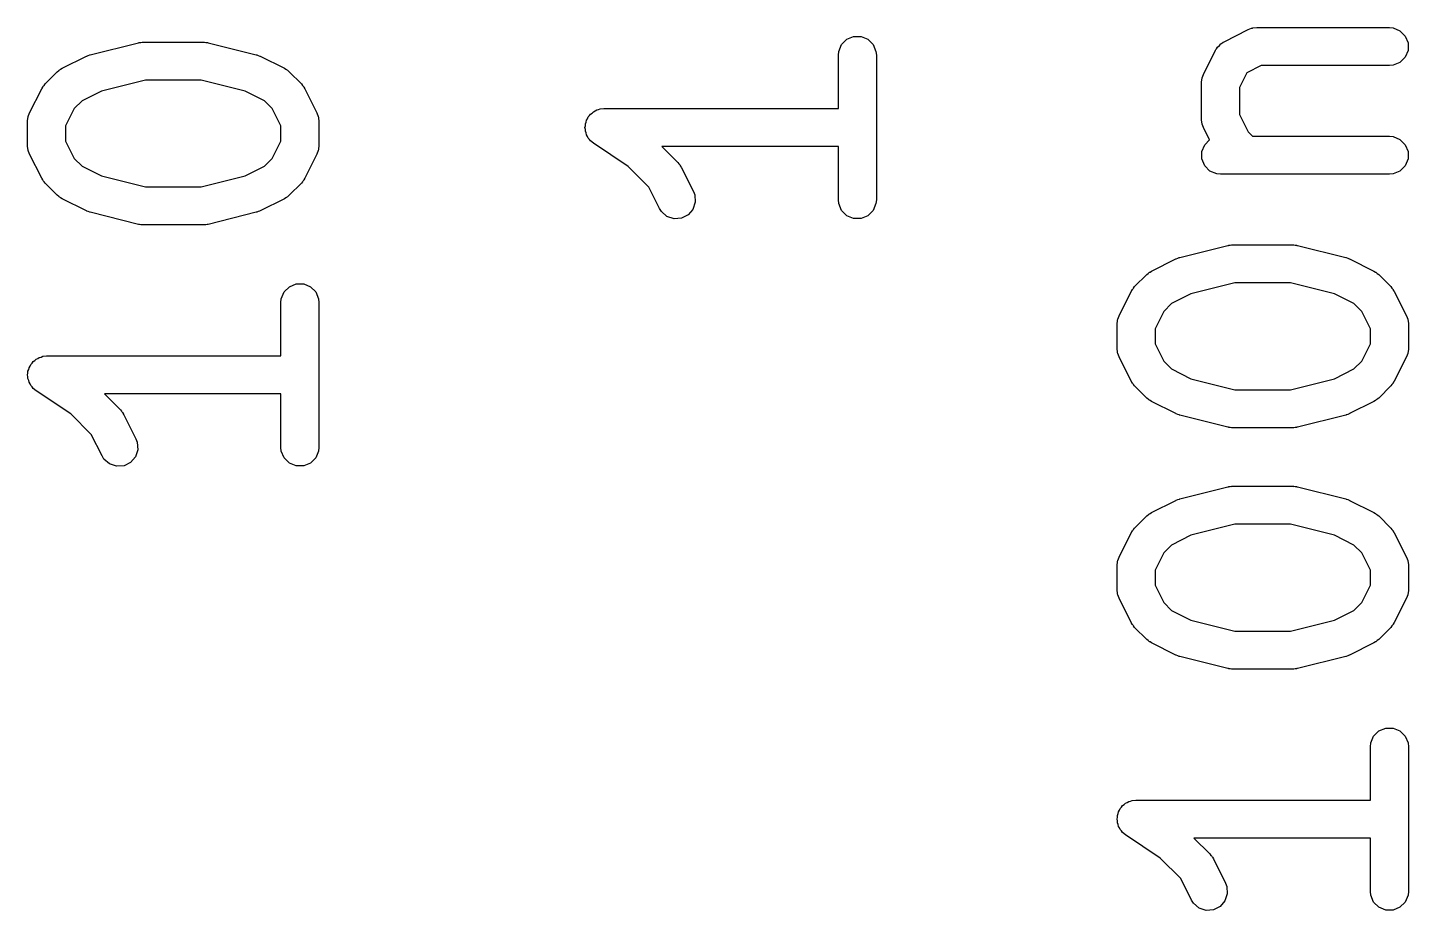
# Model space of a CAD drawing. Extents: x 19.8 to 98.9, y -129.1 to -67.1.
# Drawn here: x 84.93 to 90.38, y -118.29 to -114.81 of the extents above; entities that cross this region are included whole.
import ezdxf

# ---------------------------------------------------------------- set-up
doc = ezdxf.new("R2010")
doc.units = 0
doc.layers.add('BLACK', color=7, linetype='CONTINUOUS')

msp = doc.modelspace()

# ---------------------------------------------------------------- linework, layer by layer
at = {"layer": 'BLACK', "linetype": 'CONTINUOUS'}
for p, q in [((89.65223, -114.866251), (89.747468, -114.818632)), ((89.747468, -114.818632), (89.761199, -114.813377)), ((89.761199, -114.813377), (89.763888, -114.813185)), ((89.763888, -114.813185), (89.766377, -114.812155)), ((89.766377, -114.812155), (89.781009, -114.810714)), ((89.781009, -114.810714), (90.304819, -114.810714)), ((90.304819, -114.810714), (90.319451, -114.812155)), ((90.319451, -114.812155), (90.346487, -114.823354)), ((90.346487, -114.823354), (90.367179, -114.844046)), ((85.177105, -114.917715), (85.367581, -114.870096)), ((85.367581, -114.870096), (85.370117, -114.86972)), ((85.370117, -114.86972), (85.371139, -114.869298)), ((85.371139, -114.869298), (85.376651, -114.868755)), ((85.376651, -114.868755), (85.382125, -114.867946)), ((85.382125, -114.867946), (85.383217, -114.868108)), ((85.383217, -114.868108), (85.385771, -114.867857)), ((85.385771, -114.867857), (85.623866, -114.867857)), ((85.623866, -114.867857), (85.626419, -114.868108)), ((85.626419, -114.868108), (85.627512, -114.867946)), ((85.627512, -114.867946), (85.632985, -114.868755)), ((85.632985, -114.868755), (85.638498, -114.869298)), ((85.638498, -114.869298), (85.639519, -114.86972)), ((85.639519, -114.86972), (85.642056, -114.870096)), ((85.642056, -114.870096), (85.832532, -114.917715)), ((88.13126, -114.904415), (88.142459, -114.877379)), ((88.142459, -114.877379), (88.163151, -114.856687)), ((88.163151, -114.856687), (88.190187, -114.845488)), ((88.190187, -114.845488), (88.219451, -114.845488)), ((88.219451, -114.845488), (88.246487, -114.856687)), ((88.246487, -114.856687), (88.267179, -114.877379)), ((88.267179, -114.877379), (88.278378, -114.904415)), ((89.626521, -114.887349), (89.633625, -114.881187)), ((89.633625, -114.881187), (89.639787, -114.874083)), ((89.639787, -114.874083), (89.647192, -114.869421)), ((89.647192, -114.869421), (89.648629, -114.868176)), ((89.648629, -114.868176), (89.649782, -114.867791)), ((89.649782, -114.867791), (89.65223, -114.866251)), ((90.367179, -114.844046), (90.378378, -114.871082)), ((90.378378, -114.871082), (90.378378, -114.900346)), ((85.066516, -114.971013), (85.161754, -114.923394)), ((85.161754, -114.923394), (85.162823, -114.922984)), ((85.162823, -114.922984), (85.163259, -114.922662)), ((85.163259, -114.922662), (85.169395, -114.920469)), ((85.169395, -114.920469), (85.175485, -114.918139)), ((85.175485, -114.918139), (85.176025, -114.9181)), ((85.176025, -114.9181), (85.177105, -114.917715)), ((85.832532, -114.917715), (85.833611, -114.9181)), ((85.833611, -114.9181), (85.834151, -114.918139)), ((85.834151, -114.918139), (85.840232, -114.920466)), ((85.840232, -114.920466), (85.846378, -114.922662)), ((85.846378, -114.922662), (85.846813, -114.922984)), ((85.846813, -114.922984), (85.847883, -114.923394)), ((85.847883, -114.923394), (85.943121, -114.971013)), ((88.129819, -114.919047), (88.13126, -114.904415)), ((88.129819, -115.129761), (88.129819, -114.919047)), ((88.278378, -114.904415), (88.279819, -114.919047)), ((88.279819, -114.919047), (88.279819, -115.490475)), ((89.57107, -114.99503), (89.618689, -114.899792)), ((89.618689, -114.899792), (89.620229, -114.897344)), ((89.620229, -114.897344), (89.620614, -114.896191)), ((89.620614, -114.896191), (89.621859, -114.894754)), ((89.621859, -114.894754), (89.626521, -114.887349)), ((90.367179, -114.927382), (90.346487, -114.948074)), ((90.378378, -114.900346), (90.367179, -114.927382)), ((84.999405, -115.032681), (85.047024, -114.985062)), ((85.047024, -114.985062), (85.052773, -114.980343)), ((85.052773, -114.980343), (85.054073, -114.978845)), ((85.054073, -114.978845), (85.056332, -114.977423)), ((85.056332, -114.977423), (85.058389, -114.975735)), ((85.058389, -114.975735), (85.060216, -114.974977)), ((85.060216, -114.974977), (85.066516, -114.971013)), ((85.943121, -114.971013), (85.949417, -114.974976)), ((85.949417, -114.974976), (85.951247, -114.975734)), ((85.951247, -114.975734), (85.953305, -114.977423)), ((85.953305, -114.977423), (85.955564, -114.978845)), ((85.955564, -114.978845), (85.956863, -114.980343)), ((85.956863, -114.980343), (85.962612, -114.985061)), ((85.962612, -114.985061), (86.010232, -115.03268)), ((89.741672, -114.989234), (89.713152, -115.046276)), ((89.798714, -114.960714), (89.741672, -114.989234)), ((90.304819, -114.960714), (89.798714, -114.960714)), ((90.319451, -114.959273), (90.304819, -114.960714)), ((90.346487, -114.948074), (90.319451, -114.959273)), ((84.985356, -115.052173), (84.98932, -115.045873)), ((84.98932, -115.045873), (84.990078, -115.044046)), ((84.990078, -115.044046), (84.991766, -115.041989)), ((84.991766, -115.041989), (84.993188, -115.03973)), ((84.993188, -115.03973), (84.994686, -115.03843)), ((84.994686, -115.03843), (84.999405, -115.032681)), ((85.395005, -115.017857), (85.221471, -115.06124)), ((85.614632, -115.017857), (85.395005, -115.017857)), ((85.788166, -115.06124), (85.614632, -115.017857)), ((86.010232, -115.03268), (86.01495, -115.038429)), ((86.01495, -115.038429), (86.01645, -115.03973)), ((86.01645, -115.03973), (86.017872, -115.041989)), ((86.017872, -115.041989), (86.01956, -115.044046)), ((86.01956, -115.044046), (86.020317, -115.045873)), ((86.020317, -115.045873), (86.024282, -115.052173)), ((89.563152, -115.028571), (89.564593, -115.013939)), ((89.563152, -115.171428), (89.563152, -115.028571)), ((89.564593, -115.013939), (89.565624, -115.011449)), ((89.565624, -115.011449), (89.565815, -115.008762)), ((89.565815, -115.008762), (89.57107, -114.99503)), ((89.713152, -115.046276), (89.713152, -115.153723)), ((84.937737, -115.147411), (84.985356, -115.052173)), ((85.144484, -115.099734), (85.114077, -115.130141)), ((85.221471, -115.06124), (85.144484, -115.099734)), ((85.865153, -115.099734), (85.788166, -115.06124)), ((85.895561, -115.130141), (85.865153, -115.099734)), ((86.024282, -115.052173), (86.071901, -115.147411)), ((84.932482, -115.161143), (84.937737, -115.147411)), ((85.114077, -115.130141), (85.079819, -115.198657)), ((85.929819, -115.198657), (85.895561, -115.130141)), ((86.071901, -115.147411), (86.077156, -115.161142)), ((87.142459, -115.163093), (87.147654, -115.157897)), ((87.147654, -115.157897), (87.151731, -115.151783)), ((87.151731, -115.151783), (87.1579, -115.147651)), ((87.1579, -115.147651), (87.163151, -115.142401)), ((87.163151, -115.142401), (87.16994, -115.139588)), ((87.16994, -115.139588), (87.176046, -115.1355)), ((87.176046, -115.1355), (87.183326, -115.134043)), ((87.183326, -115.134043), (87.190187, -115.131202)), ((87.190187, -115.131202), (87.204663, -115.129776)), ((87.204663, -115.129776), (87.20474, -115.129761)), ((87.20474, -115.129761), (87.204766, -115.129766)), ((87.204766, -115.129766), (87.204819, -115.129761)), ((87.204819, -115.129761), (88.129819, -115.129761)), ((89.713152, -115.153723), (89.74741, -115.222239)), ((84.929819, -115.180952), (84.93126, -115.16632)), ((84.929819, -115.27619), (84.929819, -115.180952)), ((84.93126, -115.16632), (84.932291, -115.16383)), ((84.932291, -115.16383), (84.932482, -115.161143)), ((85.079819, -115.198657), (85.079819, -115.258485)), ((85.929819, -115.258485), (85.929819, -115.198657)), ((86.077156, -115.161142), (86.077347, -115.163831)), ((86.077347, -115.163831), (86.078378, -115.16632)), ((86.078378, -115.16632), (86.079819, -115.180952)), ((86.079819, -115.180952), (86.079819, -115.27619)), ((87.129819, -115.20484), (87.13126, -115.197555)), ((87.13126, -115.212044), (87.129819, -115.20484)), ((87.13126, -115.190129), (87.134072, -115.18334)), ((87.13126, -115.197555), (87.13126, -115.190129)), ((87.13126, -115.219393), (87.13126, -115.212044)), ((87.134072, -115.18334), (87.135498, -115.176132)), ((87.135498, -115.176132), (87.139617, -115.169953)), ((87.139617, -115.169953), (87.142459, -115.163093)), ((89.564593, -115.18606), (89.563152, -115.171428)), ((89.565624, -115.188549), (89.564593, -115.18606)), ((89.565815, -115.191237), (89.565624, -115.188549)), ((89.57107, -115.204969), (89.565815, -115.191237)), ((89.595193, -115.253215), (89.57107, -115.204969)), ((85.079819, -115.258485), (85.114077, -115.327001)), ((85.895561, -115.327), (85.929819, -115.258485)), ((87.134101, -115.226253), (87.13126, -115.219393)), ((87.135558, -115.233534), (87.134101, -115.226253)), ((87.139646, -115.239639), (87.135558, -115.233534)), ((87.142459, -115.246429), (87.139646, -115.239639)), ((87.147709, -115.251679), (87.142459, -115.246429)), ((87.151841, -115.257849), (87.147709, -115.251679)), ((87.163099, -115.267069), (87.151841, -115.257849)), ((87.163151, -115.267121), (87.163099, -115.267069)), ((87.163173, -115.26713), (87.163151, -115.267121)), ((87.163216, -115.267165), (87.163173, -115.26713)), ((87.299894, -115.358283), (87.163216, -115.267165)), ((89.575792, -115.272617), (89.595193, -115.253215)), ((89.74741, -115.222239), (89.764456, -115.239285)), ((89.764456, -115.239285), (90.304819, -115.239285)), ((90.304819, -115.239285), (90.319451, -115.240726)), ((90.319451, -115.240726), (90.346487, -115.251925)), ((90.346487, -115.251925), (90.367179, -115.272617)), ((84.93126, -115.290822), (84.929819, -115.27619)), ((84.932291, -115.293311), (84.93126, -115.290822)), ((84.932482, -115.295999), (84.932291, -115.293311)), ((84.937737, -115.309731), (84.932482, -115.295999)), ((84.985356, -115.404969), (84.937737, -115.309731)), ((86.071901, -115.309731), (86.024282, -115.404969)), ((86.077156, -115.296), (86.071901, -115.309731)), ((86.077347, -115.29331), (86.077156, -115.296)), ((86.078378, -115.290822), (86.077347, -115.29331)), ((86.079819, -115.27619), (86.078378, -115.290822)), ((88.129819, -115.279761), (87.433504, -115.279761)), ((87.433504, -115.279761), (87.495947, -115.342204)), ((88.129819, -115.490475), (88.129819, -115.279761)), ((89.564593, -115.299653), (89.575792, -115.272617)), ((89.564593, -115.328917), (89.564593, -115.299653)), ((90.367179, -115.272617), (90.378378, -115.299653)), ((90.378378, -115.299653), (90.378378, -115.328917)), ((85.114077, -115.327001), (85.144484, -115.357408)), ((85.144484, -115.357408), (85.221471, -115.395901)), ((85.788166, -115.395901), (85.865153, -115.357407)), ((85.865153, -115.357407), (85.895561, -115.327)), ((87.381275, -115.439664), (87.299894, -115.358283)), ((87.495947, -115.342204), (87.500667, -115.347954)), ((87.500667, -115.347954), (87.502164, -115.349253)), ((87.502164, -115.349253), (87.503583, -115.351507)), ((87.503583, -115.351507), (87.505275, -115.353569)), ((87.505275, -115.353569), (87.506033, -115.355401)), ((87.506033, -115.355401), (87.509996, -115.361696)), ((87.509996, -115.361696), (87.557615, -115.456934)), ((89.575792, -115.355953), (89.564593, -115.328917)), ((89.596484, -115.376645), (89.575792, -115.355953)), ((90.367179, -115.355953), (90.346487, -115.376645)), ((90.378378, -115.328917), (90.367179, -115.355953)), ((84.98932, -115.411268), (84.985356, -115.404969)), ((84.990078, -115.413096), (84.98932, -115.411268)), ((84.991766, -115.415152), (84.990078, -115.413096)), ((84.993188, -115.417412), (84.991766, -115.415152)), ((84.994686, -115.418711), (84.993188, -115.417412)), ((84.999405, -115.424461), (84.994686, -115.418711)), ((85.047024, -115.47208), (84.999405, -115.424461)), ((85.221471, -115.395901), (85.395005, -115.439285)), ((85.614632, -115.439285), (85.788166, -115.395901)), ((86.010232, -115.424462), (85.962612, -115.472081)), ((86.01495, -115.418712), (86.010232, -115.424462)), ((86.01645, -115.417412), (86.01495, -115.418712)), ((86.017872, -115.415152), (86.01645, -115.417412)), ((86.01956, -115.413096), (86.017872, -115.415152)), ((86.020317, -115.411268), (86.01956, -115.413096)), ((86.024282, -115.404969), (86.020317, -115.411268)), ((89.62352, -115.387844), (89.596484, -115.376645)), ((89.638152, -115.389285), (89.62352, -115.387844)), ((90.304819, -115.389285), (89.638152, -115.389285)), ((90.319451, -115.387844), (90.304819, -115.389285)), ((90.346487, -115.376645), (90.319451, -115.387844)), ((85.052773, -115.476798), (85.047024, -115.47208)), ((85.054073, -115.478297), (85.052773, -115.476798)), ((85.056332, -115.479718), (85.054073, -115.478297)), ((85.058389, -115.481407), (85.056332, -115.479718)), ((85.060216, -115.482164), (85.058389, -115.481407)), ((85.066516, -115.486129), (85.060216, -115.482164)), ((85.395005, -115.439285), (85.614632, -115.439285)), ((85.949417, -115.482165), (85.943121, -115.486129)), ((85.951247, -115.481408), (85.949417, -115.482165)), ((85.953305, -115.479718), (85.951247, -115.481408)), ((85.955564, -115.478297), (85.953305, -115.479718)), ((85.956863, -115.476798), (85.955564, -115.478297)), ((85.962612, -115.472081), (85.956863, -115.476798)), ((87.423451, -115.524016), (87.381275, -115.439664)), ((87.557615, -115.456934), (87.56287, -115.470665)), ((87.56287, -115.470665), (87.564944, -115.499855)), ((85.161754, -115.533748), (85.066516, -115.486129)), ((85.162823, -115.534157), (85.161754, -115.533748)), ((85.163259, -115.53448), (85.162823, -115.534157)), ((85.169395, -115.536672), (85.163259, -115.53448)), ((85.175485, -115.539003), (85.169395, -115.536672)), ((85.176025, -115.539041), (85.175485, -115.539003)), ((85.177105, -115.539427), (85.176025, -115.539041)), ((85.367581, -115.587046), (85.177105, -115.539427)), ((85.832532, -115.539427), (85.642056, -115.587046)), ((85.833611, -115.539041), (85.832532, -115.539427)), ((85.834151, -115.539003), (85.833611, -115.539041)), ((85.840232, -115.536675), (85.834151, -115.539003)), ((85.846378, -115.53448), (85.840232, -115.536675)), ((85.846813, -115.534157), (85.846378, -115.53448)), ((85.847883, -115.533748), (85.846813, -115.534157)), ((85.943121, -115.486129), (85.847883, -115.533748)), ((87.431283, -115.536459), (87.423451, -115.524016)), ((87.453391, -115.555632), (87.431283, -115.536459)), ((87.55569, -115.527617), (87.536517, -115.549724)), ((87.564944, -115.499855), (87.55569, -115.527617)), ((88.13126, -115.505107), (88.129819, -115.490475)), ((88.142459, -115.532143), (88.13126, -115.505107)), ((88.163151, -115.552835), (88.142459, -115.532143)), ((88.267179, -115.532143), (88.246487, -115.552835)), ((88.278378, -115.505107), (88.267179, -115.532143)), ((88.279819, -115.490475), (88.278378, -115.505107)), ((85.370117, -115.587421), (85.367581, -115.587046)), ((85.371139, -115.587844), (85.370117, -115.587421)), ((85.376651, -115.588386), (85.371139, -115.587844)), ((85.382125, -115.589196), (85.376651, -115.588386)), ((85.383217, -115.589033), (85.382125, -115.589196)), ((85.385771, -115.589285), (85.383217, -115.589033)), ((85.623866, -115.589285), (85.385771, -115.589285)), ((85.626419, -115.589033), (85.623866, -115.589285)), ((85.627512, -115.589196), (85.626419, -115.589033)), ((85.632985, -115.588386), (85.627512, -115.589196)), ((85.638498, -115.587844), (85.632985, -115.588386)), ((85.639519, -115.587421), (85.638498, -115.587844)), ((85.642056, -115.587046), (85.639519, -115.587421)), ((87.481152, -115.564886), (87.453391, -115.555632)), ((87.510342, -115.562812), (87.481152, -115.564886)), ((87.536517, -115.549724), (87.510342, -115.562812)), ((88.190187, -115.564034), (88.163151, -115.552835)), ((88.219451, -115.564034), (88.190187, -115.564034)), ((88.246487, -115.552835), (88.219451, -115.564034)), ((89.477105, -115.717715), (89.667581, -115.670096)), ((89.667581, -115.670096), (89.670117, -115.66972)), ((89.670117, -115.66972), (89.671139, -115.669298)), ((89.671139, -115.669298), (89.676651, -115.668755)), ((89.676651, -115.668755), (89.682125, -115.667946)), ((89.682125, -115.667946), (89.683217, -115.668108)), ((89.683217, -115.668108), (89.685771, -115.667857)), ((89.685771, -115.667857), (89.923866, -115.667857)), ((89.923866, -115.667857), (89.926419, -115.668108)), ((89.926419, -115.668108), (89.927512, -115.667946)), ((89.927512, -115.667946), (89.932985, -115.668755)), ((89.932985, -115.668755), (89.938498, -115.669298)), ((89.938498, -115.669298), (89.939519, -115.66972)), ((89.939519, -115.66972), (89.942056, -115.670096)), ((89.942056, -115.670096), (90.132532, -115.717715)), ((89.366516, -115.771013), (89.461754, -115.723394)), ((89.461754, -115.723394), (89.462823, -115.722984)), ((89.462823, -115.722984), (89.463259, -115.722662)), ((89.463259, -115.722662), (89.469395, -115.720469)), ((89.469395, -115.720469), (89.475485, -115.718139)), ((89.475485, -115.718139), (89.476025, -115.7181)), ((89.476025, -115.7181), (89.477105, -115.717715)), ((90.132532, -115.717715), (90.133611, -115.7181)), ((90.133611, -115.7181), (90.134151, -115.718139)), ((90.134151, -115.718139), (90.140232, -115.720466)), ((90.140232, -115.720466), (90.146378, -115.722662)), ((90.146378, -115.722662), (90.146813, -115.722984)), ((90.146813, -115.722984), (90.147883, -115.723394)), ((90.147883, -115.723394), (90.243121, -115.771013)), ((89.299405, -115.832681), (89.347024, -115.785062)), ((89.347024, -115.785062), (89.352773, -115.780343)), ((89.352773, -115.780343), (89.354073, -115.778845)), ((89.354073, -115.778845), (89.356332, -115.777423)), ((89.356332, -115.777423), (89.358389, -115.775735)), ((89.358389, -115.775735), (89.360216, -115.774977)), ((89.360216, -115.774977), (89.366516, -115.771013)), ((90.243121, -115.771013), (90.249417, -115.774976)), ((90.249417, -115.774976), (90.251247, -115.775734)), ((90.251247, -115.775734), (90.253305, -115.777423)), ((90.253305, -115.777423), (90.255564, -115.778845)), ((90.255564, -115.778845), (90.256863, -115.780343)), ((90.256863, -115.780343), (90.262612, -115.785061)), ((90.262612, -115.785061), (90.310232, -115.83268)), ((85.93126, -115.880606), (85.942459, -115.85357)), ((85.942459, -115.85357), (85.963151, -115.832878)), ((85.963151, -115.832878), (85.990187, -115.821679)), ((85.990187, -115.821679), (86.019451, -115.821679)), ((86.019451, -115.821679), (86.046487, -115.832878)), ((86.046487, -115.832878), (86.067179, -115.85357)), ((86.067179, -115.85357), (86.078378, -115.880606)), ((89.237737, -115.947411), (89.285356, -115.852173)), ((89.285356, -115.852173), (89.28932, -115.845873)), ((89.28932, -115.845873), (89.290078, -115.844046)), ((89.290078, -115.844046), (89.291766, -115.841989)), ((89.291766, -115.841989), (89.293188, -115.83973)), ((89.293188, -115.83973), (89.294686, -115.83843)), ((89.294686, -115.83843), (89.299405, -115.832681)), ((89.521471, -115.86124), (89.444484, -115.899734)), ((89.695005, -115.817857), (89.521471, -115.86124)), ((89.914632, -115.817857), (89.695005, -115.817857)), ((90.088166, -115.86124), (89.914632, -115.817857)), ((90.165153, -115.899734), (90.088166, -115.86124)), ((90.310232, -115.83268), (90.31495, -115.838429)), ((90.31495, -115.838429), (90.31645, -115.83973)), ((90.31645, -115.83973), (90.317872, -115.841989)), ((90.317872, -115.841989), (90.31956, -115.844046)), ((90.31956, -115.844046), (90.320317, -115.845873)), ((90.320317, -115.845873), (90.324282, -115.852173)), ((90.324282, -115.852173), (90.371901, -115.947411)), ((85.929819, -115.895238), (85.93126, -115.880606)), ((85.929819, -116.105952), (85.929819, -115.895238)), ((86.078378, -115.880606), (86.079819, -115.895238)), ((86.079819, -115.895238), (86.079819, -116.466666)), ((89.444484, -115.899734), (89.414077, -115.930141)), ((90.195561, -115.930141), (90.165153, -115.899734)), ((89.229819, -115.980952), (89.23126, -115.96632)), ((89.23126, -115.96632), (89.232291, -115.96383)), ((89.232291, -115.96383), (89.232482, -115.961143)), ((89.232482, -115.961143), (89.237737, -115.947411)), ((89.414077, -115.930141), (89.379819, -115.998657)), ((90.229819, -115.998657), (90.195561, -115.930141)), ((90.371901, -115.947411), (90.377156, -115.961142)), ((90.377156, -115.961142), (90.377347, -115.963831)), ((90.377347, -115.963831), (90.378378, -115.96632)), ((90.378378, -115.96632), (90.379819, -115.980952)), ((89.229819, -116.07619), (89.229819, -115.980952)), ((89.379819, -115.998657), (89.379819, -116.058485)), ((90.229819, -116.058485), (90.229819, -115.998657)), ((90.379819, -115.980952), (90.379819, -116.07619)), ((89.23126, -116.090822), (89.229819, -116.07619)), ((89.379819, -116.058485), (89.414077, -116.127001)), ((90.195561, -116.127), (90.229819, -116.058485)), ((90.379819, -116.07619), (90.378378, -116.090822)), ((84.939617, -116.146144), (84.942459, -116.139284)), ((84.942459, -116.139284), (84.947654, -116.134088)), ((84.947654, -116.134088), (84.951731, -116.127974)), ((84.951731, -116.127974), (84.9579, -116.123842)), ((84.9579, -116.123842), (84.963151, -116.118592)), ((84.963151, -116.118592), (84.96994, -116.115779)), ((84.96994, -116.115779), (84.976046, -116.111691)), ((84.976046, -116.111691), (84.983326, -116.110234)), ((84.983326, -116.110234), (84.990187, -116.107393)), ((84.990187, -116.107393), (85.004663, -116.105967)), ((85.004663, -116.105967), (85.00474, -116.105952)), ((85.00474, -116.105952), (85.004766, -116.105957)), ((85.004766, -116.105957), (85.004819, -116.105952)), ((85.004819, -116.105952), (85.929819, -116.105952)), ((89.232291, -116.093311), (89.23126, -116.090822)), ((89.232482, -116.095999), (89.232291, -116.093311)), ((89.237737, -116.109731), (89.232482, -116.095999)), ((89.285356, -116.204969), (89.237737, -116.109731)), ((89.414077, -116.127001), (89.444484, -116.157408)), ((90.165153, -116.157407), (90.195561, -116.127)), ((90.371901, -116.109731), (90.324282, -116.204969)), ((90.377156, -116.096), (90.371901, -116.109731)), ((90.377347, -116.09331), (90.377156, -116.096)), ((90.378378, -116.090822), (90.377347, -116.09331)), ((84.929819, -116.181031), (84.93126, -116.173746)), ((84.93126, -116.188235), (84.929819, -116.181031)), ((84.93126, -116.16632), (84.934072, -116.159531)), ((84.93126, -116.173746), (84.93126, -116.16632)), ((84.93126, -116.195584), (84.93126, -116.188235)), ((84.934072, -116.159531), (84.935498, -116.152323)), ((84.935498, -116.152323), (84.939617, -116.146144)), ((89.444484, -116.157408), (89.521471, -116.195901)), ((90.088166, -116.195901), (90.165153, -116.157407)), ((84.934101, -116.202444), (84.93126, -116.195584)), ((84.935558, -116.209725), (84.934101, -116.202444)), ((84.939646, -116.21583), (84.935558, -116.209725)), ((84.942459, -116.22262), (84.939646, -116.21583)), ((84.947709, -116.22787), (84.942459, -116.22262)), ((84.951841, -116.23404), (84.947709, -116.22787)), ((84.963099, -116.24326), (84.951841, -116.23404)), ((84.963151, -116.243312), (84.963099, -116.24326)), ((84.963173, -116.243321), (84.963151, -116.243312)), ((84.963216, -116.243356), (84.963173, -116.243321)), ((85.099894, -116.334474), (84.963216, -116.243356)), ((89.28932, -116.211268), (89.285356, -116.204969)), ((89.290078, -116.213096), (89.28932, -116.211268)), ((89.291766, -116.215152), (89.290078, -116.213096)), ((89.293188, -116.217412), (89.291766, -116.215152)), ((89.294686, -116.218711), (89.293188, -116.217412)), ((89.299405, -116.224461), (89.294686, -116.218711)), ((89.347024, -116.27208), (89.299405, -116.224461)), ((89.521471, -116.195901), (89.695005, -116.239285)), ((89.695005, -116.239285), (89.914632, -116.239285)), ((89.914632, -116.239285), (90.088166, -116.195901)), ((90.310232, -116.224462), (90.262612, -116.272081)), ((90.31495, -116.218712), (90.310232, -116.224462)), ((90.31645, -116.217412), (90.31495, -116.218712)), ((90.317872, -116.215152), (90.31645, -116.217412)), ((90.31956, -116.213096), (90.317872, -116.215152)), ((90.320317, -116.211268), (90.31956, -116.213096)), ((90.324282, -116.204969), (90.320317, -116.211268)), ((85.929819, -116.255952), (85.233504, -116.255952)), ((85.233504, -116.255952), (85.295947, -116.318395)), ((85.929819, -116.466666), (85.929819, -116.255952)), ((89.352773, -116.276798), (89.347024, -116.27208)), ((89.354073, -116.278297), (89.352773, -116.276798)), ((89.356332, -116.279718), (89.354073, -116.278297)), ((89.358389, -116.281407), (89.356332, -116.279718)), ((89.360216, -116.282164), (89.358389, -116.281407)), ((89.366516, -116.286129), (89.360216, -116.282164)), ((89.461754, -116.333748), (89.366516, -116.286129)), ((90.243121, -116.286129), (90.147883, -116.333748)), ((90.249417, -116.282165), (90.243121, -116.286129)), ((90.251247, -116.281408), (90.249417, -116.282165)), ((90.253305, -116.279718), (90.251247, -116.281408)), ((90.255564, -116.278297), (90.253305, -116.279718)), ((90.256863, -116.276798), (90.255564, -116.278297)), ((90.262612, -116.272081), (90.256863, -116.276798)), ((85.181275, -116.415855), (85.099894, -116.334474)), ((85.295947, -116.318395), (85.300667, -116.324145)), ((85.300667, -116.324145), (85.302164, -116.325444)), ((85.302164, -116.325444), (85.303583, -116.327698)), ((85.303583, -116.327698), (85.305275, -116.32976)), ((85.305275, -116.32976), (85.306033, -116.331592)), ((85.306033, -116.331592), (85.309996, -116.337887)), ((85.309996, -116.337887), (85.357615, -116.433125)), ((89.462823, -116.334157), (89.461754, -116.333748)), ((89.463259, -116.33448), (89.462823, -116.334157)), ((89.469395, -116.336672), (89.463259, -116.33448)), ((89.475485, -116.339003), (89.469395, -116.336672)), ((89.476025, -116.339041), (89.475485, -116.339003)), ((89.477105, -116.339427), (89.476025, -116.339041)), ((89.667581, -116.387046), (89.477105, -116.339427)), ((90.132532, -116.339427), (89.942056, -116.387046)), ((90.133611, -116.339041), (90.132532, -116.339427)), ((90.134151, -116.339003), (90.133611, -116.339041)), ((90.140232, -116.336675), (90.134151, -116.339003)), ((90.146378, -116.33448), (90.140232, -116.336675)), ((90.146813, -116.334157), (90.146378, -116.33448)), ((90.147883, -116.333748), (90.146813, -116.334157)), ((89.670117, -116.387421), (89.667581, -116.387046)), ((89.671139, -116.387844), (89.670117, -116.387421)), ((89.676651, -116.388386), (89.671139, -116.387844)), ((89.682125, -116.389196), (89.676651, -116.388386)), ((89.683217, -116.389033), (89.682125, -116.389196)), ((89.685771, -116.389285), (89.683217, -116.389033)), ((89.923866, -116.389285), (89.685771, -116.389285)), ((89.926419, -116.389033), (89.923866, -116.389285)), ((89.927512, -116.389196), (89.926419, -116.389033)), ((89.932985, -116.388386), (89.927512, -116.389196)), ((89.938498, -116.387844), (89.932985, -116.388386)), ((89.939519, -116.387421), (89.938498, -116.387844)), ((89.942056, -116.387046), (89.939519, -116.387421)), ((85.223451, -116.500207), (85.181275, -116.415855)), ((85.357615, -116.433125), (85.36287, -116.446856)), ((85.36287, -116.446856), (85.364944, -116.476046)), ((85.231283, -116.51265), (85.223451, -116.500207)), ((85.253391, -116.531823), (85.231283, -116.51265)), ((85.35569, -116.503808), (85.336517, -116.525915)), ((85.364944, -116.476046), (85.35569, -116.503808)), ((85.93126, -116.481298), (85.929819, -116.466666)), ((85.942459, -116.508334), (85.93126, -116.481298)), ((85.963151, -116.529026), (85.942459, -116.508334)), ((86.067179, -116.508334), (86.046487, -116.529026)), ((86.078378, -116.481298), (86.067179, -116.508334)), ((86.079819, -116.466666), (86.078378, -116.481298)), ((85.281152, -116.541077), (85.253391, -116.531823)), ((85.310342, -116.539003), (85.281152, -116.541077)), ((85.336517, -116.525915), (85.310342, -116.539003)), ((85.990187, -116.540225), (85.963151, -116.529026)), ((86.019451, -116.540225), (85.990187, -116.540225)), ((86.046487, -116.529026), (86.019451, -116.540225)), ((89.477105, -116.670096), (89.667581, -116.622477)), ((89.667581, -116.622477), (89.670117, -116.622101)), ((89.670117, -116.622101), (89.671139, -116.621679)), ((89.671139, -116.621679), (89.676651, -116.621136)), ((89.676651, -116.621136), (89.682125, -116.620327)), ((89.682125, -116.620327), (89.683217, -116.620489)), ((89.683217, -116.620489), (89.685771, -116.620238)), ((89.685771, -116.620238), (89.923866, -116.620238)), ((89.923866, -116.620238), (89.926419, -116.620489)), ((89.926419, -116.620489), (89.927512, -116.620327)), ((89.927512, -116.620327), (89.932985, -116.621136)), ((89.932985, -116.621136), (89.938498, -116.621679)), ((89.938498, -116.621679), (89.939519, -116.622101)), ((89.939519, -116.622101), (89.942056, -116.622477)), ((89.942056, -116.622477), (90.132532, -116.670096)), ((89.366516, -116.723394), (89.461754, -116.675775)), ((89.461754, -116.675775), (89.462823, -116.675365)), ((89.462823, -116.675365), (89.463259, -116.675043)), ((89.463259, -116.675043), (89.469395, -116.67285)), ((89.469395, -116.67285), (89.475485, -116.67052)), ((89.475485, -116.67052), (89.476025, -116.670481)), ((89.476025, -116.670481), (89.477105, -116.670096)), ((90.132532, -116.670096), (90.133611, -116.670481)), ((90.133611, -116.670481), (90.134151, -116.67052)), ((90.134151, -116.67052), (90.140232, -116.672847)), ((90.140232, -116.672847), (90.146378, -116.675043)), ((90.146378, -116.675043), (90.146813, -116.675365)), ((90.146813, -116.675365), (90.147883, -116.675775)), ((90.147883, -116.675775), (90.243121, -116.723394)), ((89.299405, -116.785062), (89.347024, -116.737443)), ((89.347024, -116.737443), (89.352773, -116.732724)), ((89.352773, -116.732724), (89.354073, -116.731226)), ((89.354073, -116.731226), (89.356332, -116.729804)), ((89.356332, -116.729804), (89.358389, -116.728116)), ((89.358389, -116.728116), (89.360216, -116.727358)), ((89.360216, -116.727358), (89.366516, -116.723394)), ((90.243121, -116.723394), (90.249417, -116.727357)), ((90.249417, -116.727357), (90.251247, -116.728115)), ((90.251247, -116.728115), (90.253305, -116.729804)), ((90.253305, -116.729804), (90.255564, -116.731226)), ((90.255564, -116.731226), (90.256863, -116.732724)), ((90.256863, -116.732724), (90.262612, -116.737442)), ((90.262612, -116.737442), (90.310232, -116.785061)), ((89.291766, -116.79437), (89.293188, -116.792111)), ((89.293188, -116.792111), (89.294686, -116.790811)), ((89.294686, -116.790811), (89.299405, -116.785062)), ((89.695005, -116.770238), (89.521471, -116.813621)), ((89.914632, -116.770238), (89.695005, -116.770238)), ((90.088166, -116.813621), (89.914632, -116.770238)), ((90.310232, -116.785061), (90.31495, -116.79081)), ((90.31495, -116.79081), (90.31645, -116.792111)), ((90.31645, -116.792111), (90.317872, -116.79437)), ((89.237737, -116.899792), (89.285356, -116.804554)), ((89.285356, -116.804554), (89.28932, -116.798254)), ((89.28932, -116.798254), (89.290078, -116.796427)), ((89.290078, -116.796427), (89.291766, -116.79437)), ((89.521471, -116.813621), (89.444484, -116.852115)), ((90.165153, -116.852115), (90.088166, -116.813621)), ((90.317872, -116.79437), (90.31956, -116.796427)), ((90.31956, -116.796427), (90.320317, -116.798254)), ((90.320317, -116.798254), (90.324282, -116.804554)), ((90.324282, -116.804554), (90.371901, -116.899792)), ((89.232482, -116.913524), (89.237737, -116.899792)), ((89.414077, -116.882522), (89.379819, -116.951038)), ((89.444484, -116.852115), (89.414077, -116.882522)), ((90.195561, -116.882522), (90.165153, -116.852115)), ((90.229819, -116.951038), (90.195561, -116.882522)), ((90.371901, -116.899792), (90.377156, -116.913523)), ((89.229819, -116.933333), (89.23126, -116.918701)), ((89.229819, -117.028571), (89.229819, -116.933333)), ((89.23126, -116.918701), (89.232291, -116.916211)), ((89.232291, -116.916211), (89.232482, -116.913524)), ((89.379819, -116.951038), (89.379819, -117.010866)), ((90.229819, -117.010866), (90.229819, -116.951038)), ((90.377156, -116.913523), (90.377347, -116.916212)), ((90.377347, -116.916212), (90.378378, -116.918701)), ((90.378378, -116.918701), (90.379819, -116.933333)), ((90.379819, -116.933333), (90.379819, -117.028571)), ((89.379819, -117.010866), (89.414077, -117.079382)), ((90.195561, -117.079381), (90.229819, -117.010866)), ((89.23126, -117.043203), (89.229819, -117.028571)), ((89.232291, -117.045692), (89.23126, -117.043203)), ((89.232482, -117.04838), (89.232291, -117.045692)), ((89.237737, -117.062112), (89.232482, -117.04838)), ((89.285356, -117.15735), (89.237737, -117.062112)), ((90.371901, -117.062112), (90.324282, -117.15735)), ((90.377156, -117.048381), (90.371901, -117.062112)), ((90.377347, -117.045691), (90.377156, -117.048381)), ((90.378378, -117.043203), (90.377347, -117.045691)), ((90.379819, -117.028571), (90.378378, -117.043203)), ((89.414077, -117.079382), (89.444484, -117.109789)), ((89.444484, -117.109789), (89.521471, -117.148282)), ((90.088166, -117.148282), (90.165153, -117.109788)), ((90.165153, -117.109788), (90.195561, -117.079381)), ((89.28932, -117.163649), (89.285356, -117.15735)), ((89.290078, -117.165477), (89.28932, -117.163649)), ((89.291766, -117.167533), (89.290078, -117.165477)), ((89.293188, -117.169793), (89.291766, -117.167533)), ((89.294686, -117.171092), (89.293188, -117.169793)), ((89.299405, -117.176842), (89.294686, -117.171092)), ((89.521471, -117.148282), (89.695005, -117.191666)), ((89.914632, -117.191666), (90.088166, -117.148282)), ((90.31495, -117.171093), (90.310232, -117.176843)), ((90.31645, -117.169793), (90.31495, -117.171093)), ((90.317872, -117.167533), (90.31645, -117.169793)), ((90.31956, -117.165477), (90.317872, -117.167533)), ((90.320317, -117.163649), (90.31956, -117.165477)), ((90.324282, -117.15735), (90.320317, -117.163649)), ((89.347024, -117.224461), (89.299405, -117.176842)), ((89.352773, -117.229179), (89.347024, -117.224461)), ((89.354073, -117.230678), (89.352773, -117.229179)), ((89.695005, -117.191666), (89.914632, -117.191666)), ((90.256863, -117.229179), (90.255564, -117.230678)), ((90.262612, -117.224462), (90.256863, -117.229179)), ((90.310232, -117.176843), (90.262612, -117.224462)), ((89.356332, -117.232099), (89.354073, -117.230678)), ((89.358389, -117.233788), (89.356332, -117.232099)), ((89.360216, -117.234545), (89.358389, -117.233788)), ((89.366516, -117.23851), (89.360216, -117.234545)), ((89.461754, -117.286129), (89.366516, -117.23851)), ((90.243121, -117.23851), (90.147883, -117.286129)), ((90.249417, -117.234546), (90.243121, -117.23851)), ((90.251247, -117.233789), (90.249417, -117.234546)), ((90.253305, -117.232099), (90.251247, -117.233789)), ((90.255564, -117.230678), (90.253305, -117.232099)), ((89.462823, -117.286538), (89.461754, -117.286129)), ((89.463259, -117.286861), (89.462823, -117.286538)), ((89.469395, -117.289053), (89.463259, -117.286861)), ((89.475485, -117.291384), (89.469395, -117.289053)), ((89.476025, -117.291422), (89.475485, -117.291384)), ((89.477105, -117.291808), (89.476025, -117.291422)), ((89.667581, -117.339427), (89.477105, -117.291808)), ((90.132532, -117.291808), (89.942056, -117.339427)), ((90.133611, -117.291422), (90.132532, -117.291808)), ((90.134151, -117.291384), (90.133611, -117.291422)), ((90.140232, -117.289056), (90.134151, -117.291384)), ((90.146378, -117.286861), (90.140232, -117.289056)), ((90.146813, -117.286538), (90.146378, -117.286861)), ((90.147883, -117.286129), (90.146813, -117.286538)), ((89.670117, -117.339802), (89.667581, -117.339427)), ((89.671139, -117.340225), (89.670117, -117.339802)), ((89.676651, -117.340767), (89.671139, -117.340225)), ((89.682125, -117.341577), (89.676651, -117.340767)), ((89.683217, -117.341414), (89.682125, -117.341577)), ((89.685771, -117.341666), (89.683217, -117.341414)), ((89.923866, -117.341666), (89.685771, -117.341666)), ((89.926419, -117.341414), (89.923866, -117.341666)), ((89.927512, -117.341577), (89.926419, -117.341414)), ((89.932985, -117.340767), (89.927512, -117.341577)), ((89.938498, -117.340225), (89.932985, -117.340767)), ((89.939519, -117.339802), (89.938498, -117.340225)), ((89.942056, -117.339427), (89.939519, -117.339802)), ((90.23126, -117.632987), (90.242459, -117.605951)), ((90.242459, -117.605951), (90.263151, -117.585259)), ((90.263151, -117.585259), (90.290187, -117.57406)), ((90.290187, -117.57406), (90.319451, -117.57406)), ((90.319451, -117.57406), (90.346487, -117.585259)), ((90.346487, -117.585259), (90.367179, -117.605951)), ((90.367179, -117.605951), (90.378378, -117.632987)), ((90.229819, -117.647619), (90.23126, -117.632987)), ((90.229819, -117.858333), (90.229819, -117.647619)), ((90.378378, -117.632987), (90.379819, -117.647619)), ((90.379819, -117.647619), (90.379819, -118.219047)), ((89.247654, -117.886469), (89.251731, -117.880355)), ((89.251731, -117.880355), (89.2579, -117.876223)), ((89.2579, -117.876223), (89.263151, -117.870973)), ((89.263151, -117.870973), (89.26994, -117.86816)), ((89.26994, -117.86816), (89.276046, -117.864072)), ((89.276046, -117.864072), (89.283326, -117.862615)), ((89.283326, -117.862615), (89.290187, -117.859774)), ((89.290187, -117.859774), (89.304663, -117.858348)), ((89.304663, -117.858348), (89.30474, -117.858333)), ((89.30474, -117.858333), (89.304766, -117.858338)), ((89.304766, -117.858338), (89.304819, -117.858333)), ((89.304819, -117.858333), (90.229819, -117.858333)), ((89.229819, -117.933412), (89.23126, -117.926127)), ((89.23126, -117.940616), (89.229819, -117.933412)), ((89.23126, -117.918701), (89.234072, -117.911912)), ((89.23126, -117.926127), (89.23126, -117.918701)), ((89.234072, -117.911912), (89.235498, -117.904704)), ((89.235498, -117.904704), (89.239617, -117.898525)), ((89.239617, -117.898525), (89.242459, -117.891665)), ((89.242459, -117.891665), (89.247654, -117.886469)), ((89.23126, -117.947965), (89.23126, -117.940616)), ((89.234101, -117.954825), (89.23126, -117.947965)), ((89.235558, -117.962106), (89.234101, -117.954825)), ((89.239646, -117.968211), (89.235558, -117.962106)), ((89.242459, -117.975001), (89.239646, -117.968211)), ((89.247709, -117.980251), (89.242459, -117.975001)), ((89.251841, -117.986421), (89.247709, -117.980251)), ((89.263099, -117.995641), (89.251841, -117.986421)), ((89.263151, -117.995693), (89.263099, -117.995641)), ((89.263173, -117.995702), (89.263151, -117.995693)), ((89.263216, -117.995737), (89.263173, -117.995702)), ((89.399894, -118.086855), (89.263216, -117.995737)), ((90.229819, -118.008333), (89.533504, -118.008333)), ((89.533504, -118.008333), (89.595947, -118.070776)), ((90.229819, -118.219047), (90.229819, -118.008333)), ((89.481275, -118.168236), (89.399894, -118.086855)), ((89.595947, -118.070776), (89.600667, -118.076526)), ((89.600667, -118.076526), (89.602164, -118.077825)), ((89.602164, -118.077825), (89.603583, -118.080079)), ((89.603583, -118.080079), (89.605275, -118.082141)), ((89.605275, -118.082141), (89.606033, -118.083973)), ((89.606033, -118.083973), (89.609996, -118.090268)), ((89.609996, -118.090268), (89.657615, -118.185506)), ((89.523451, -118.252588), (89.481275, -118.168236)), ((89.657615, -118.185506), (89.66287, -118.199237)), ((89.66287, -118.199237), (89.664944, -118.228427)), ((89.531283, -118.265031), (89.523451, -118.252588)), ((89.65569, -118.256189), (89.636517, -118.278296)), ((89.664944, -118.228427), (89.65569, -118.256189)), ((90.23126, -118.233679), (90.229819, -118.219047)), ((90.242459, -118.260715), (90.23126, -118.233679)), ((90.263151, -118.281407), (90.242459, -118.260715)), ((90.367179, -118.260715), (90.346487, -118.281407)), ((90.378378, -118.233679), (90.367179, -118.260715)), ((90.379819, -118.219047), (90.378378, -118.233679)), ((89.553391, -118.284204), (89.531283, -118.265031)), ((89.581152, -118.293458), (89.553391, -118.284204)), ((89.610342, -118.291384), (89.581152, -118.293458)), ((89.636517, -118.278296), (89.610342, -118.291384)), ((90.290187, -118.292606), (90.263151, -118.281407)), ((90.319451, -118.292606), (90.290187, -118.292606)), ((90.346487, -118.281407), (90.319451, -118.292606))]:
    msp.add_line(p, q, dxfattribs=at)

doc.saveas('drawing.dxf')
